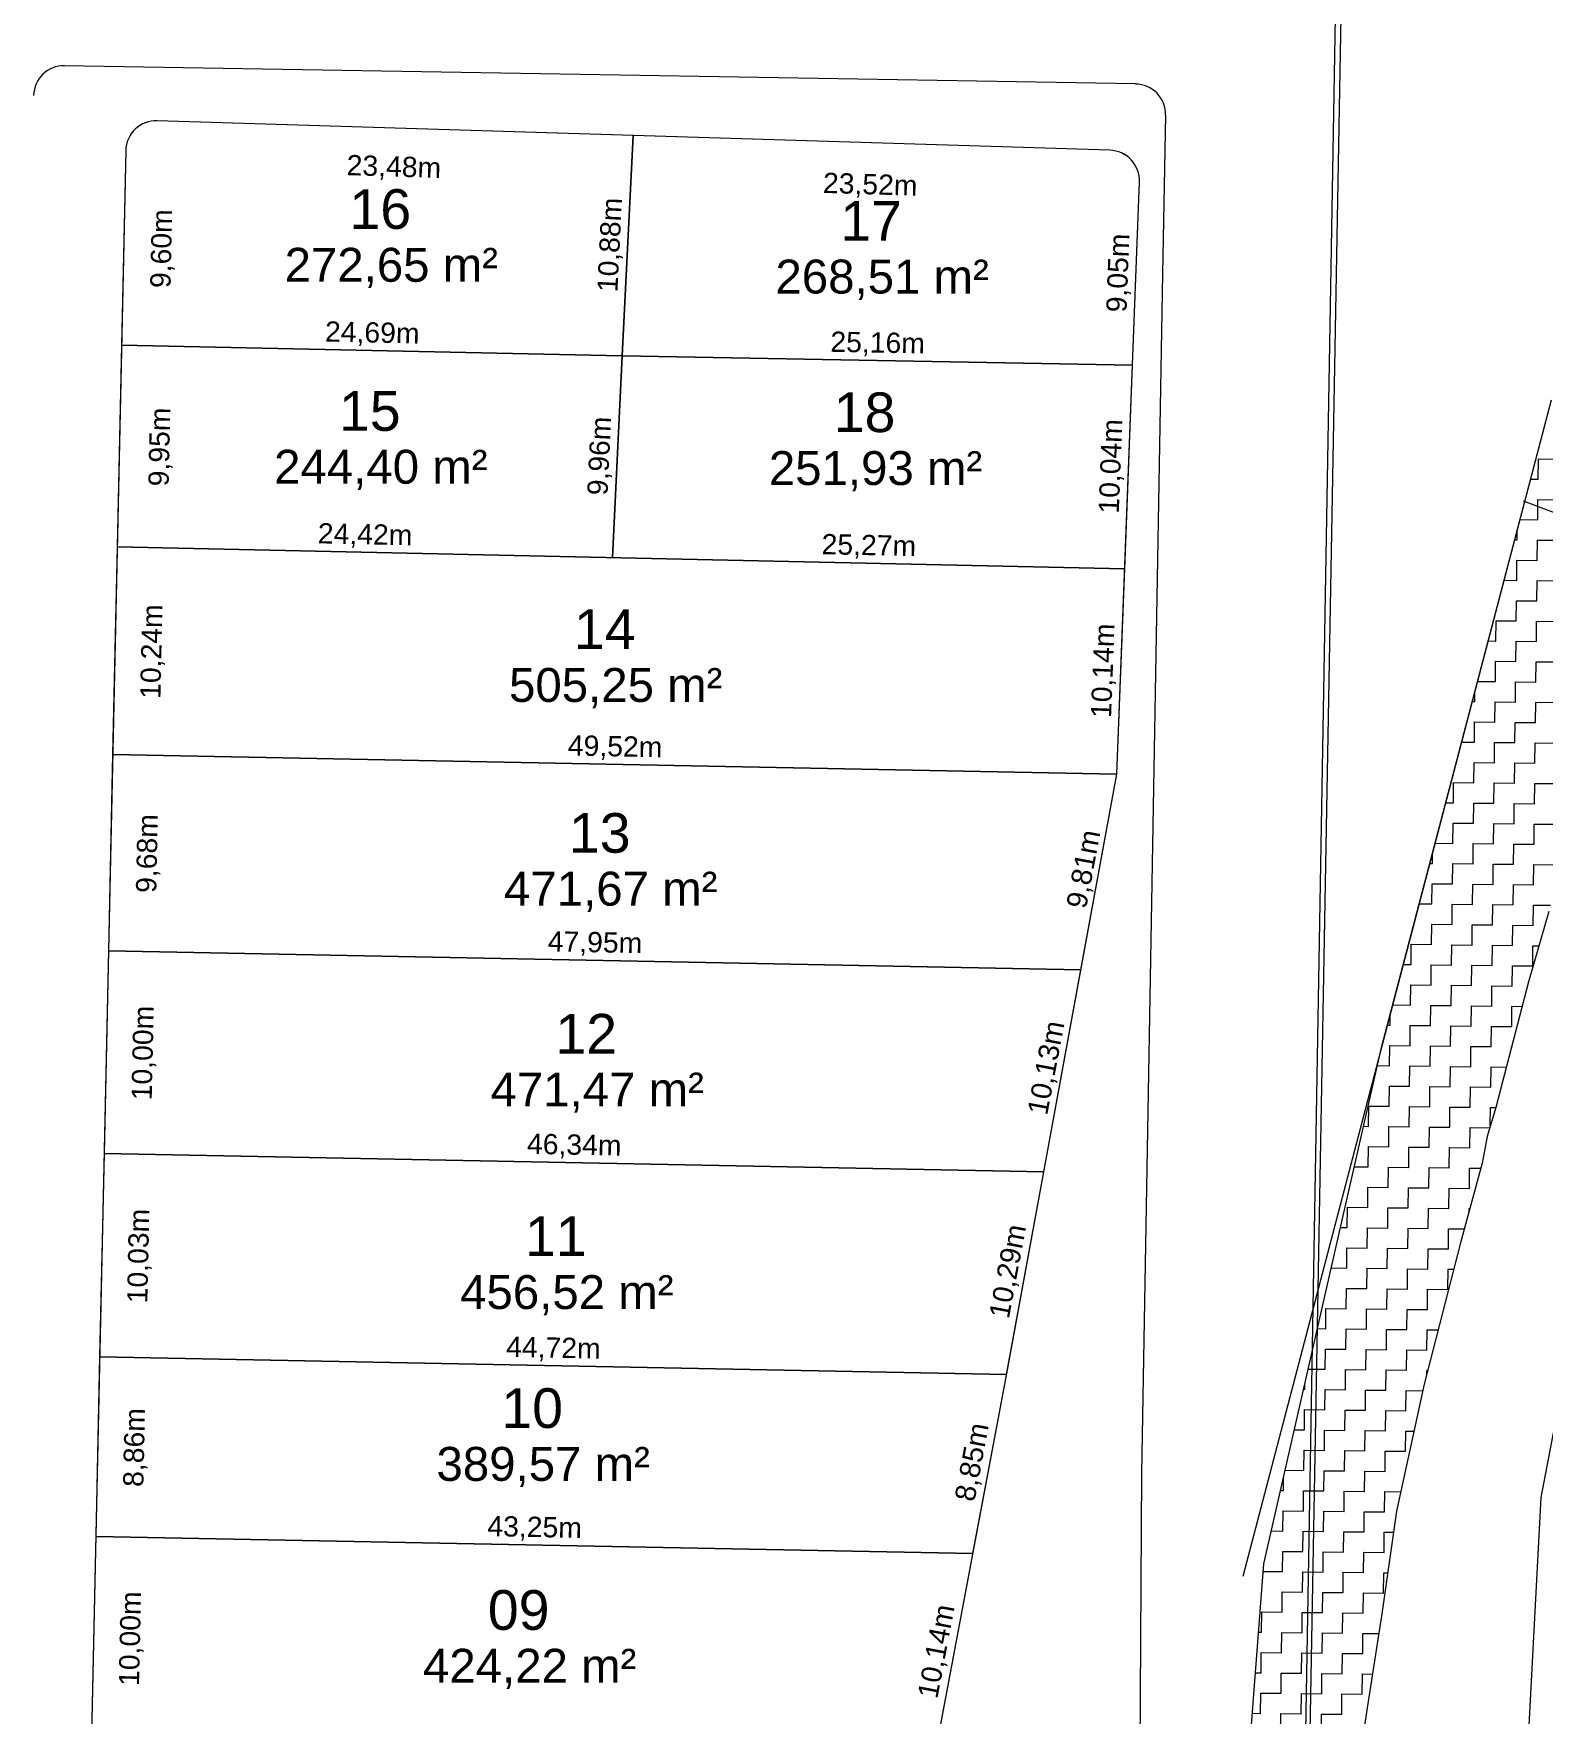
# Model space of a CAD drawing. Header units: metres. Extents: x 3808 to 8215, y 2374 to 6187.
# Drawn here: x 5348.8 to 5423.2, y 4704.4 to 4787.3 of the extents above; entities that cross this region are included whole.
import ezdxf

# ---------------------------------------------------------------- set-up
doc = ezdxf.new("R2010")
doc.units = ezdxf.units.M
doc.linetypes.add('CONTINUO', pattern=[0])
for name, color, linetype in [('Areas Lotes', 1, 'Continuous'), ('Calçada', 8, 'Continuous'), ('CORREGO', 7, 'Continuous'), ('COTAS', 7, 'Continuous'), ('Lote', 7, 'Continuous'), ('LOTES_LINHAS', 7, 'Continuous'), ('Nº Lote', 7, 'Continuous'), ('POLIGONAL IEIPA', 7, 'CONTINUO'), ('q', 9, 'CONTINUO'), ('quadras', 7, 'Continuous')]:
    doc.layers.add(name, color=color, linetype=linetype)
doc.styles.add('Arial', font='arial.ttf')
doc.dimstyles.new('Copy(2) of ISO-25', dxfattribs={"dimtxt": 1, "dimasz": 2.5, "dimexe": 1.25, "dimexo": 0.625, "dimgap": 0.2, "dimtad": 1, "dimtoh": 1, "dimlfac": 1, "dimzin": 1, "dimtxsty": 'Arial', "dimblk": 'NONE', "dimcen": 0, "dimse1": 1, "dimse2": 1, "dimsd1": 1, "dimsd2": 1, "dimclrt": 256, "dimaunit": 1, "dimadec": 3, "dimazin": 0, "dimtfac": 1, "dimtmove": 0, "dimatfit": 3, "dimldrblk": 'NONE', "dimfxl": 1, "dimtolj": 1, "dimtzin": 0, "dimarcsym": 0})

# ---------------------------------------------------------------- blocks, each defined once
blk = doc.blocks.new('*D6353')
at = {"layer": 'Defpoints', "color": 0, "linetype": 'Continuous', "transparency": 16777216}
for p in [(5395.123, 4712.328), (5395.123, 4712.328), (5393.247, 4702.363)]:
    blk.add_point(p, dxfattribs=at)
at = {"layer": 'COTAS', "linetype": 'Continuous', "lineweight": 5, "transparency": 16777216, "insert": (5393.398, 4707.493), "char_height": 1, "attachment_point": 5, "rotation": 79.33923, "style": 'Arial'}
blk.add_mtext('\\A1;10,14m', dxfattribs=at)
blk = doc.blocks.new('_None')
blk = doc.blocks.new('*D6354')
at = {"layer": 'Defpoints', "color": 0, "linetype": 'Continuous', "transparency": 16777216}
for p in [(5396.761, 4721.027), (5396.761, 4721.027), (5395.123, 4712.328)]:
    blk.add_point(p, dxfattribs=at)
at = {"layer": 'COTAS', "linetype": 'Continuous', "lineweight": 5, "transparency": 16777216, "insert": (5395.155, 4716.826), "char_height": 1, "attachment_point": 5, "rotation": 79.33923, "style": 'Arial'}
blk.add_mtext('\\A1;8,85m', dxfattribs=at)
blk = doc.blocks.new('*D6355')
at = {"layer": 'Defpoints', "color": 0, "linetype": 'Continuous', "transparency": 16777216}
for p in [(5398.62, 4731.147), (5398.664, 4731.138), (5396.761, 4721.027)]:
    blk.add_point(p, dxfattribs=at)
at = {"layer": 'COTAS', "linetype": 'Continuous', "lineweight": 5, "transparency": 16777216, "insert": (5396.925, 4726.231), "char_height": 1, "attachment_point": 5, "rotation": 79.33923, "style": 'Arial'}
blk.add_mtext('\\A1;10,29m', dxfattribs=at)
blk = doc.blocks.new('*D6356')
at = {"layer": 'Defpoints', "color": 0, "linetype": 'Continuous', "transparency": 16777216}
for p in [(5400.451, 4741.113), (5400.538, 4741.096), (5398.62, 4731.147)]:
    blk.add_point(p, dxfattribs=at)
at = {"layer": 'COTAS', "linetype": 'Continuous', "lineweight": 5, "transparency": 16777216, "insert": (5398.814, 4736.266), "char_height": 1, "attachment_point": 5, "rotation": 79.33923, "style": 'Arial'}
blk.add_mtext('\\A1;10,13m', dxfattribs=at)
blk = doc.blocks.new('*D6357')
at = {"layer": 'Defpoints', "color": 0, "linetype": 'Continuous', "transparency": 16777216}
for p in [(5402.223, 4750.758), (5402.353, 4750.734), (5400.451, 4741.113)]:
    blk.add_point(p, dxfattribs=at)
at = {"layer": 'COTAS', "linetype": 'Continuous', "lineweight": 5, "transparency": 16777216, "insert": (5400.658, 4746.063), "char_height": 1, "attachment_point": 5, "rotation": 79.33923, "style": 'Arial'}
blk.add_mtext('\\A1;9,81m', dxfattribs=at)
blk = doc.blocks.new('*D6358')
at = {"layer": 'Defpoints', "color": 0, "linetype": 'Continuous', "transparency": 16777216}
for p in [(5402.608, 4760.887), (5402.608, 4760.887), (5402.223, 4750.758)]:
    blk.add_point(p, dxfattribs=at)
at = {"layer": 'COTAS', "linetype": 'Continuous', "lineweight": 5, "transparency": 16777216, "insert": (5401.615, 4755.853), "char_height": 1, "attachment_point": 5, "rotation": 87.82319, "style": 'Arial'}
blk.add_mtext('\\A1;10,14m', dxfattribs=at)
blk = doc.blocks.new('*D6359')
at = {"layer": 'Defpoints', "color": 0, "linetype": 'Continuous', "transparency": 16777216}
for p in [(5402.989, 4770.914), (5402.989, 4770.914), (5402.608, 4760.887)]:
    blk.add_point(p, dxfattribs=at)
at = {"layer": 'COTAS', "linetype": 'Continuous', "lineweight": 5, "transparency": 16777216, "insert": (5401.998, 4765.931), "char_height": 1, "attachment_point": 5, "rotation": 87.82319, "style": 'Arial'}
blk.add_mtext('\\A1;10,04m', dxfattribs=at)
blk = doc.blocks.new('*D6360')
at = {"layer": 'Defpoints', "color": 0, "linetype": 'Continuous', "transparency": 16777216}
for p in [(5403.333, 4779.961), (5403.333, 4779.961), (5402.989, 4770.914)]:
    blk.add_point(p, dxfattribs=at)
at = {"layer": 'COTAS', "linetype": 'Continuous', "lineweight": 5, "transparency": 16777216, "insert": (5402.361, 4775.468), "char_height": 1, "attachment_point": 5, "rotation": 87.82319, "style": 'Arial'}
blk.add_mtext('\\A1;9,05m', dxfattribs=at)
blk = doc.blocks.new('*D6361')
at = {"layer": 'Defpoints', "color": 0, "linetype": 'Continuous', "transparency": 16777216}
for p in [(5378.373, 4782.245), (5401.881, 4781.517), (5378.282, 4779.315)]:
    blk.add_point(p, dxfattribs=at)
at = {"layer": 'COTAS', "linetype": 'Continuous', "lineweight": 5, "transparency": 16777216, "insert": (5390.061, 4779.752), "char_height": 1, "attachment_point": 5, "rotation": 358.22654, "style": 'Arial'}
blk.add_mtext('\\A1;23,52m', dxfattribs=at)
blk = doc.blocks.new('*D6362')
at = {"layer": 'Defpoints', "color": 0, "linetype": 'Continuous', "transparency": 16777216}
for p in [(5354.907, 4782.972), (5378.373, 4782.245), (5354.821, 4780.191)]:
    blk.add_point(p, dxfattribs=at)
at = {"layer": 'COTAS', "linetype": 'Continuous', "lineweight": 5, "transparency": 16777216, "insert": (5366.579, 4780.628), "char_height": 1, "attachment_point": 5, "rotation": 358.22654, "style": 'Arial'}
blk.add_mtext('\\A1;23,48m', dxfattribs=at)
blk = doc.blocks.new('*D6363')
at = {"layer": 'Defpoints', "color": 0, "linetype": 'Continuous', "transparency": 16777216}
for p in [(5353.153, 4771.909), (5377.838, 4771.377), (5377.838, 4771.377)]:
    blk.add_point(p, dxfattribs=at)
at = {"layer": 'COTAS', "linetype": 'Continuous', "lineweight": 5, "transparency": 16777216, "insert": (5365.513, 4772.443), "char_height": 1, "attachment_point": 5, "rotation": 358.76475, "style": 'Arial'}
blk.add_mtext('\\A1;24,69m', dxfattribs=at)
blk = doc.blocks.new('*D6364')
at = {"layer": 'Defpoints', "color": 0, "linetype": 'Continuous', "transparency": 16777216}
for p in [(5377.838, 4771.377), (5402.989, 4770.914), (5402.989, 4770.914)]:
    blk.add_point(p, dxfattribs=at)
at = {"layer": 'COTAS', "linetype": 'Continuous', "lineweight": 5, "transparency": 16777216, "insert": (5390.428, 4771.946), "char_height": 1, "attachment_point": 5, "rotation": 358.94748, "style": 'Arial'}
blk.add_mtext('\\A1;25,16m', dxfattribs=at)
blk = doc.blocks.new('*D6365')
at = {"layer": 'Defpoints', "color": 0, "linetype": 'Continuous', "transparency": 16777216}
for p in [(5352.937, 4761.958), (5377.349, 4761.431), (5377.349, 4761.431)]:
    blk.add_point(p, dxfattribs=at)
at = {"layer": 'COTAS', "linetype": 'Continuous', "lineweight": 5, "transparency": 16777216, "insert": (5365.16, 4762.495), "char_height": 1, "attachment_point": 5, "rotation": 358.76475, "style": 'Arial'}
blk.add_mtext('\\A1;24,42m', dxfattribs=at)
blk = doc.blocks.new('*D6366')
at = {"layer": 'Defpoints', "color": 0, "linetype": 'Continuous', "transparency": 16777216}
for p in [(5377.349, 4761.431), (5402.608, 4760.887), (5402.608, 4760.887)]:
    blk.add_point(p, dxfattribs=at)
at = {"layer": 'COTAS', "linetype": 'Continuous', "lineweight": 5, "transparency": 16777216, "insert": (5389.996, 4761.96), "char_height": 1, "attachment_point": 5, "rotation": 358.76475, "style": 'Arial'}
blk.add_mtext('\\A1;25,27m', dxfattribs=at)
blk = doc.blocks.new('*D6367')
at = {"layer": 'Defpoints', "color": 0, "linetype": 'Continuous', "transparency": 16777216}
for p in [(5377.838, 4771.377), (5377.838, 4771.377), (5377.349, 4761.431)]:
    blk.add_point(p, dxfattribs=at)
at = {"layer": 'COTAS', "linetype": 'Continuous', "lineweight": 5, "transparency": 16777216, "insert": (5376.794, 4766.443), "char_height": 1, "attachment_point": 5, "rotation": 87.18337, "style": 'Arial'}
blk.add_mtext('\\A1;9,96m', dxfattribs=at)
blk = doc.blocks.new('*D6368')
at = {"layer": 'Defpoints', "color": 0, "linetype": 'Continuous', "transparency": 16777216}
for p in [(5378.373, 4782.245), (5378.373, 4782.245), (5377.838, 4771.377)]:
    blk.add_point(p, dxfattribs=at)
at = {"layer": 'COTAS', "linetype": 'Continuous', "lineweight": 5, "transparency": 16777216, "insert": (5377.306, 4776.85), "char_height": 1, "attachment_point": 5, "rotation": 87.18337, "style": 'Arial'}
blk.add_mtext('\\A1;10,88m', dxfattribs=at)
blk = doc.blocks.new('*D6369')
at = {"layer": 'Defpoints', "color": 0, "linetype": 'Continuous', "transparency": 16777216}
for p in [(5353.153, 4771.909), (5356.015, 4771.847), (5352.937, 4761.958)]:
    blk.add_point(p, dxfattribs=at)
at = {"layer": 'COTAS', "linetype": 'Continuous', "lineweight": 5, "transparency": 16777216, "insert": (5355.107, 4766.889), "char_height": 1, "attachment_point": 5, "rotation": 88.75812, "style": 'Arial'}
blk.add_mtext('\\A1;9,95m', dxfattribs=at)
blk = doc.blocks.new('*D6370')
at = {"layer": 'Defpoints', "color": 0, "linetype": 'Continuous', "transparency": 16777216}
for p in [(5353.361, 4781.505), (5356.104, 4781.446), (5353.153, 4771.909)]:
    blk.add_point(p, dxfattribs=at)
at = {"layer": 'COTAS', "linetype": 'Continuous', "lineweight": 5, "transparency": 16777216, "insert": (5355.199, 4776.665), "char_height": 1, "attachment_point": 5, "rotation": 88.75812, "style": 'Arial'}
blk.add_mtext('\\A1;9,60m', dxfattribs=at)
blk = doc.blocks.new('*D6379')
at = {"layer": 'Defpoints', "color": 0, "linetype": 'Continuous', "transparency": 16777216}
for p in [(5351.879, 4713.169), (5354.566, 4713.11), (5351.663, 4703.171)]:
    blk.add_point(p, dxfattribs=at)
at = {"layer": 'COTAS', "linetype": 'Continuous', "lineweight": 5, "transparency": 16777216, "insert": (5353.657, 4708.129), "char_height": 1, "attachment_point": 5, "rotation": 88.75812, "style": 'Arial'}
blk.add_mtext('\\A1;10,00m', dxfattribs=at)
blk = doc.blocks.new('*D6380')
at = {"layer": 'Defpoints', "color": 0, "linetype": 'Continuous', "transparency": 16777216}
for p in [(5352.071, 4722.023), (5354.758, 4721.965), (5351.879, 4713.169)]:
    blk.add_point(p, dxfattribs=at)
at = {"layer": 'COTAS', "linetype": 'Continuous', "lineweight": 5, "transparency": 16777216, "insert": (5353.861, 4717.555), "char_height": 1, "attachment_point": 5, "rotation": 88.75812, "style": 'Arial'}
blk.add_mtext('\\A1;8,86m', dxfattribs=at)
blk = doc.blocks.new('*D6381')
at = {"layer": 'Defpoints', "color": 0, "linetype": 'Continuous', "transparency": 16777216}
for p in [(5352.289, 4732.048), (5354.975, 4731.989), (5352.071, 4722.023)]:
    blk.add_point(p, dxfattribs=at)
at = {"layer": 'COTAS', "linetype": 'Continuous', "lineweight": 5, "transparency": 16777216, "insert": (5354.066, 4726.994), "char_height": 1, "attachment_point": 5, "rotation": 88.75812, "style": 'Arial'}
blk.add_mtext('\\A1;10,03m', dxfattribs=at)
blk = doc.blocks.new('*D6382')
at = {"layer": 'Defpoints', "color": 0, "linetype": 'Continuous', "transparency": 16777216}
for p in [(5352.505, 4742.045), (5355.192, 4741.987), (5352.289, 4732.048)]:
    blk.add_point(p, dxfattribs=at)
at = {"layer": 'COTAS', "linetype": 'Continuous', "lineweight": 5, "transparency": 16777216, "insert": (5354.283, 4737.005), "char_height": 1, "attachment_point": 5, "rotation": 88.75812, "style": 'Arial'}
blk.add_mtext('\\A1;10,00m', dxfattribs=at)
blk = doc.blocks.new('*D6383')
at = {"layer": 'Defpoints', "color": 0, "linetype": 'Continuous', "transparency": 16777216}
for p in [(5352.715, 4751.721), (5355.402, 4751.663), (5352.505, 4742.045)]:
    blk.add_point(p, dxfattribs=at)
at = {"layer": 'COTAS', "linetype": 'Continuous', "lineweight": 5, "transparency": 16777216, "insert": (5354.496, 4746.842), "char_height": 1, "attachment_point": 5, "rotation": 88.75812, "style": 'Arial'}
blk.add_mtext('\\A1;9,68m', dxfattribs=at)
blk = doc.blocks.new('*D6384')
at = {"layer": 'Defpoints', "color": 0, "linetype": 'Continuous', "transparency": 16777216}
for p in [(5352.937, 4761.958), (5355.624, 4761.899), (5352.715, 4751.721)]:
    blk.add_point(p, dxfattribs=at)
at = {"layer": 'COTAS', "linetype": 'Continuous', "lineweight": 5, "transparency": 16777216, "insert": (5354.712, 4756.798), "char_height": 1, "attachment_point": 5, "rotation": 88.75812, "style": 'Arial'}
blk.add_mtext('\\A1;10,24m', dxfattribs=at)
blk = doc.blocks.new('*D7552')
at = {"layer": 'Defpoints', "color": 0, "linetype": 'Continuous', "transparency": 16777216}
for p in [(5352.715, 4751.721), (5352.715, 4751.721), (5402.223, 4750.758)]:
    blk.add_point(p, dxfattribs=at)
at = {"layer": 'COTAS', "linetype": 'Continuous', "lineweight": 5, "transparency": 16777216, "insert": (5377.485, 4752.041), "char_height": 1, "attachment_point": 5, "rotation": 358.88612, "style": 'Arial'}
blk.add_mtext('\\A1;49,52m', dxfattribs=at)
blk = doc.blocks.new('*D7553')
at = {"layer": 'Defpoints', "color": 0, "linetype": 'Continuous', "transparency": 16777216}
for p in [(5352.505, 4742.045), (5352.505, 4742.045), (5400.451, 4741.113)]:
    blk.add_point(p, dxfattribs=at)
at = {"layer": 'COTAS', "linetype": 'Continuous', "lineweight": 5, "transparency": 16777216, "insert": (5376.494, 4742.38), "char_height": 1, "attachment_point": 5, "rotation": 358.88612, "style": 'Arial'}
blk.add_mtext('\\A1;47,95m', dxfattribs=at)
blk = doc.blocks.new('*D7554')
at = {"layer": 'Defpoints', "color": 0, "linetype": 'Continuous', "transparency": 16777216}
for p in [(5352.289, 4732.048), (5352.289, 4732.048), (5398.62, 4731.147)]:
    blk.add_point(p, dxfattribs=at)
at = {"layer": 'COTAS', "linetype": 'Continuous', "lineweight": 5, "transparency": 16777216, "insert": (5375.47, 4732.398), "char_height": 1, "attachment_point": 5, "rotation": 358.88612, "style": 'Arial'}
blk.add_mtext('\\A1;46,34m', dxfattribs=at)
blk = doc.blocks.new('*D7555')
at = {"layer": 'Defpoints', "color": 0, "linetype": 'Continuous', "transparency": 16777216}
for p in [(5352.071, 4722.023), (5352.071, 4722.023), (5396.784, 4721.154)]:
    blk.add_point(p, dxfattribs=at)
at = {"layer": 'COTAS', "linetype": 'Continuous', "lineweight": 5, "transparency": 16777216, "insert": (5374.443, 4722.389), "char_height": 1, "attachment_point": 5, "rotation": 358.88612, "style": 'Arial'}
blk.add_mtext('\\A1;44,72m', dxfattribs=at)
blk = doc.blocks.new('*D7556')
at = {"layer": 'Defpoints', "color": 0, "linetype": 'Continuous', "transparency": 16777216}
for p in [(5351.879, 4713.169), (5351.879, 4713.169), (5395.123, 4712.328)]:
    blk.add_point(p, dxfattribs=at)
at = {"layer": 'COTAS', "linetype": 'Continuous', "lineweight": 5, "transparency": 16777216, "insert": (5373.517, 4713.549), "char_height": 1, "attachment_point": 5, "rotation": 358.88612, "style": 'Arial'}
blk.add_mtext('\\A1;43,25m', dxfattribs=at)

msp = doc.modelspace()

# ---------------------------------------------------------------- linework, layer by layer
at = {"layer": 'Calçada', "linetype": 'Continuous', "lineweight": 5}
for p, q in [((5403.146, 4784.785), (5350.344, 4785.688)), ((5404.62, 4783.256), (5404.466, 4775.423)), ((5404.466, 4775.423), (5403.442, 4716.298)), ((5403.442, 4716.298), (5402.764, 4607.577))]:
    msp.add_line(p, q, dxfattribs=at)
for centre, start, end in [((5350.318, 4784.189), 89.01954, 179.01349), ((5403.121, 4783.285), 358.87333, 89.01954)]:
    msp.add_arc(centre, 1.5, start, end, dxfattribs=at)
at = {"layer": 'CORREGO', "color": 5, "linetype": 'CONTINUO', "lineweight": 5}
for p, q in [((5415.291, 4737.341, 271.364), (5423.646, 4769.217, 271.364)), ((5423.519, 4743.981, 271.364), (5422.515, 4740.521, 271.364)), ((5422.515, 4740.521, 271.364), (5420.908, 4734.316, 271.364)), ((5409.472, 4711.825, 271.364), (5415.291, 4737.341, 271.364)), ((5420.908, 4734.316, 271.364), (5420.473, 4732.898, 271.364)), ((5420.473, 4732.898, 271.364), (5420.233, 4731.567, 271.364)), ((5420.233, 4731.567, 271.364), (5419.164, 4727.652, 271.364)), ((5419.164, 4727.652, 271.364), (5417.376, 4720.672, 271.364)), ((5417.376, 4720.672, 271.364), (5416, 4714.415, 271.364)), ((5416, 4714.415, 271.364), (5415.282, 4709.355, 271.364)), ((5408.104, 4694.1, 271.364), (5409.472, 4711.825, 271.364)), ((5415.282, 4709.355, 271.364), (5414.527, 4704.506, 271.364)), ((5414.527, 4704.506, 271.364), (5413.975, 4700.677, 271.364))]:
    msp.add_line(p, q, dxfattribs=at)
at = {"layer": 'Lote', "lineweight": 5}
for p, q in [((5377.349, 4761.431), (5378.373, 4782.245)), ((5353.153, 4771.909), (5377.838, 4771.377)), ((5377.838, 4771.377), (5402.989, 4770.914)), ((5352.937, 4761.958), (5402.608, 4760.887)), ((5402.223, 4750.758), (5352.715, 4751.721)), ((5400.451, 4741.113), (5352.505, 4742.045)), ((5398.62, 4731.147), (5352.289, 4732.048)), ((5396.784, 4721.154), (5352.071, 4722.023)), ((5395.123, 4712.328), (5351.879, 4713.169))]:
    msp.add_line(p, q, dxfattribs=at)
at = {"layer": 'Lote', "linetype": 'Continuous', "lineweight": 5, "flags": 128}
for points in [[(5377.838, 4771.377), (5378.373, 4782.245), (5354.907, 4782.972, 0.416934), (5353.361, 4781.505), (5353.153, 4771.909)], [(5402.989, 4770.914), (5403.333, 4779.961, 0.416277), (5401.881, 4781.517), (5378.373, 4782.245), (5377.838, 4771.377)]]:
    msp.add_lwpolyline(points, format="xyb", close=True, dxfattribs=at)
for points in [[(5353.153, 4771.909), (5352.937, 4761.958), (5377.349, 4761.431), (5377.838, 4771.377)], [(5402.608, 4760.887), (5402.989, 4770.914), (5377.838, 4771.377), (5377.349, 4761.431)], [(5352.937, 4761.958), (5352.715, 4751.721), (5402.223, 4750.758), (5402.608, 4760.887)], [(5352.715, 4751.721), (5352.505, 4742.045), (5400.451, 4741.113), (5402.223, 4750.758)], [(5352.505, 4742.045), (5352.289, 4732.048), (5398.62, 4731.147), (5400.451, 4741.113)], [(5352.289, 4732.048), (5352.071, 4722.023), (5396.784, 4721.154), (5398.62, 4731.147)], [(5395.123, 4712.328), (5396.761, 4721.027), (5396.784, 4721.154), (5352.071, 4722.023), (5351.879, 4713.169)]]:
    msp.add_lwpolyline(points, close=True, dxfattribs=at)
at = {"layer": 'LOTES_LINHAS', "color": 5, "linetype": 'Continuous', "lineweight": 5}
for p, q in [((5422.993, 4765.297), (5423.004, 4766.297)), ((5423.004, 4766.297), (5424.004, 4766.286)), ((5422.62, 4765.301), (5422.993, 4765.297)), ((5422.971, 4763.297), (5422.982, 4764.297)), ((5422.982, 4764.297), (5423.982, 4764.286)), ((5421.96, 4762.309), (5421.965, 4762.803)), ((5422.097, 4763.307), (5422.971, 4763.297)), ((5421.836, 4762.31), (5421.96, 4762.309)), ((5422.948, 4761.297), (5422.959, 4762.297)), ((5422.959, 4762.297), (5423.959, 4762.286)), ((5421.937, 4760.309), (5421.948, 4761.309)), ((5421.948, 4761.309), (5422.948, 4761.297)), ((5421.313, 4760.316), (5421.937, 4760.309)), ((5422.926, 4759.298), (5422.937, 4760.297)), ((5422.937, 4760.297), (5423.937, 4760.286)), ((5421.915, 4758.309), (5421.926, 4759.309)), ((5421.926, 4759.309), (5422.926, 4759.298)), ((5420.903, 4757.32), (5420.915, 4758.32)), ((5420.915, 4758.32), (5421.915, 4758.309)), ((5422.903, 4757.298), (5422.914, 4758.298)), ((5422.914, 4758.298), (5423.914, 4758.286)), ((5420.529, 4757.324), (5420.903, 4757.32)), ((5421.892, 4756.309), (5421.903, 4757.309)), ((5421.903, 4757.309), (5422.903, 4757.298)), ((5420.881, 4755.32), (5420.892, 4756.32)), ((5420.892, 4756.32), (5421.892, 4756.309)), ((5422.881, 4755.298), (5422.892, 4756.298)), ((5422.892, 4756.298), (5423.892, 4756.286)), ((5420.007, 4755.33), (5420.881, 4755.32)), ((5421.87, 4754.309), (5421.881, 4755.309)), ((5421.881, 4755.309), (5422.881, 4755.298)), ((5419.87, 4754.332), (5419.875, 4754.829)), ((5419.745, 4754.333), (5419.87, 4754.332)), ((5420.858, 4753.32), (5420.87, 4754.32)), ((5420.87, 4754.32), (5421.87, 4754.309)), ((5422.858, 4753.298), (5422.869, 4754.298)), ((5422.869, 4754.298), (5423.869, 4754.287)), ((5419.847, 4752.332), (5419.858, 4753.332)), ((5419.858, 4753.332), (5420.858, 4753.32)), ((5421.847, 4752.309), (5421.858, 4753.309)), ((5421.858, 4753.309), (5422.858, 4753.298)), ((5419.222, 4752.339), (5419.847, 4752.332)), ((5420.836, 4751.321), (5420.847, 4752.32)), ((5420.847, 4752.32), (5421.847, 4752.309)), ((5422.836, 4751.298), (5422.847, 4752.298)), ((5422.847, 4752.298), (5423.847, 4752.287)), ((5419.825, 4750.332), (5419.836, 4751.332)), ((5419.836, 4751.332), (5420.836, 4751.321)), ((5421.824, 4750.309), (5421.836, 4751.309)), ((5421.836, 4751.309), (5422.836, 4751.298)), ((5418.813, 4749.343), (5418.825, 4750.343)), ((5418.825, 4750.343), (5419.825, 4750.332)), ((5420.813, 4749.321), (5420.825, 4750.321)), ((5420.825, 4750.321), (5421.824, 4750.309)), ((5422.813, 4749.298), (5422.824, 4750.298)), ((5422.824, 4750.298), (5423.824, 4750.287)), ((5418.438, 4749.347), (5418.813, 4749.343)), ((5419.802, 4748.332), (5419.813, 4749.332)), ((5419.813, 4749.332), (5420.813, 4749.321)), ((5421.802, 4748.309), (5421.813, 4749.309)), ((5421.813, 4749.309), (5422.813, 4749.298)), ((5418.791, 4747.343), (5418.802, 4748.343)), ((5418.802, 4748.343), (5419.802, 4748.332)), ((5420.791, 4747.321), (5420.802, 4748.321)), ((5420.802, 4748.321), (5421.802, 4748.309)), ((5422.791, 4747.298), (5422.802, 4748.298)), ((5422.802, 4748.298), (5423.802, 4748.287)), ((5417.916, 4747.353), (5418.791, 4747.343)), ((5419.78, 4746.332), (5419.791, 4747.332)), ((5419.791, 4747.332), (5420.791, 4747.321)), ((5421.779, 4746.31), (5421.791, 4747.31)), ((5421.791, 4747.31), (5422.791, 4747.298)), ((5417.654, 4746.356), (5417.78, 4746.355)), ((5417.78, 4746.355), (5417.785, 4746.856)), ((5418.768, 4745.343), (5418.78, 4746.343)), ((5418.78, 4746.343), (5419.78, 4746.332)), ((5420.768, 4745.321), (5420.78, 4746.321)), ((5420.78, 4746.321), (5421.779, 4746.31)), ((5422.768, 4745.298), (5422.779, 4746.298)), ((5422.779, 4746.298), (5423.779, 4746.287)), ((5417.757, 4744.355), (5417.768, 4745.355)), ((5417.768, 4745.355), (5418.768, 4745.343)), ((5419.757, 4744.332), (5419.768, 4745.332)), ((5419.768, 4745.332), (5420.768, 4745.321)), ((5421.757, 4744.31), (5421.768, 4745.31)), ((5421.768, 4745.31), (5422.768, 4745.298)), ((5417.132, 4744.362), (5417.757, 4744.355)), ((5418.746, 4743.344), (5418.757, 4744.344)), ((5418.757, 4744.344), (5419.757, 4744.332)), ((5420.746, 4743.321), (5420.757, 4744.321)), ((5420.757, 4744.321), (5421.757, 4744.31)), ((5422.746, 4743.299), (5422.757, 4744.298)), ((5422.757, 4744.298), (5423.596, 4744.289)), ((5417.735, 4742.355), (5417.746, 4743.355)), ((5417.746, 4743.355), (5418.746, 4743.344)), ((5419.735, 4742.332), (5419.746, 4743.332)), ((5419.746, 4743.332), (5420.746, 4743.321)), ((5421.734, 4742.31), (5421.746, 4743.31)), ((5421.746, 4743.31), (5422.746, 4743.299)), ((5416.724, 4741.366), (5416.735, 4742.366)), ((5416.735, 4742.366), (5417.735, 4742.355)), ((5418.723, 4741.344), (5418.735, 4742.344)), ((5418.735, 4742.344), (5419.735, 4742.332)), ((5420.723, 4741.321), (5420.735, 4742.321)), ((5420.735, 4742.321), (5421.734, 4742.31)), ((5422.723, 4741.299), (5422.734, 4742.299)), ((5422.734, 4742.299), (5423.03, 4742.295)), ((5416.348, 4741.37), (5416.724, 4741.366)), ((5417.712, 4740.355), (5417.723, 4741.355)), ((5417.723, 4741.355), (5418.723, 4741.344)), ((5419.712, 4740.333), (5419.723, 4741.332)), ((5419.723, 4741.332), (5420.723, 4741.321)), ((5421.712, 4740.31), (5421.723, 4741.31)), ((5421.723, 4741.31), (5422.723, 4741.299)), ((5416.701, 4739.366), (5416.712, 4740.366)), ((5416.712, 4740.366), (5417.712, 4740.355)), ((5418.701, 4739.344), (5418.712, 4740.344)), ((5418.712, 4740.344), (5419.712, 4740.333)), ((5420.701, 4739.321), (5420.712, 4740.321)), ((5420.712, 4740.321), (5421.712, 4740.31)), ((5415.69, 4738.378), (5415.695, 4738.883)), ((5415.825, 4739.376), (5416.701, 4739.366)), ((5417.69, 4738.355), (5417.701, 4739.355)), ((5417.701, 4739.355), (5418.701, 4739.344)), ((5419.69, 4738.333), (5419.701, 4739.333)), ((5419.701, 4739.333), (5420.701, 4739.321)), ((5421.689, 4738.31), (5421.701, 4739.31)), ((5421.701, 4739.31), (5422.2, 4739.304)), ((5415.563, 4738.379), (5415.69, 4738.378)), ((5416.678, 4737.366), (5416.69, 4738.366)), ((5416.69, 4738.366), (5417.69, 4738.355)), ((5418.678, 4737.344), (5418.69, 4738.344)), ((5418.69, 4738.344), (5419.69, 4738.333)), ((5420.678, 4737.321), (5420.689, 4738.321)), ((5420.689, 4738.321), (5421.689, 4738.31)), ((5415.667, 4736.378), (5415.679, 4737.378)), ((5415.679, 4737.378), (5416.678, 4737.366)), ((5417.667, 4736.355), (5417.678, 4737.355)), ((5417.678, 4737.355), (5418.678, 4737.344)), ((5419.667, 4736.333), (5419.678, 4737.333)), ((5419.678, 4737.333), (5420.678, 4737.321)), ((5421.678, 4737.31), (5421.683, 4737.31)), ((5421.678, 4737.29), (5421.678, 4737.31)), ((5415.073, 4736.384), (5415.667, 4736.378)), ((5416.656, 4735.367), (5416.667, 4736.367)), ((5416.667, 4736.367), (5417.667, 4736.355)), ((5418.656, 4735.344), (5418.667, 4736.344)), ((5418.667, 4736.344), (5419.667, 4736.333)), ((5420.656, 4735.322), (5420.667, 4736.322)), ((5420.667, 4736.322), (5421.425, 4736.313)), ((5415.645, 4734.378), (5415.656, 4735.378)), ((5415.656, 4735.378), (5416.656, 4735.367)), ((5417.645, 4734.355), (5417.656, 4735.355)), ((5417.656, 4735.355), (5418.656, 4735.344)), ((5419.645, 4734.333), (5419.656, 4735.333)), ((5419.656, 4735.333), (5420.656, 4735.322)), ((5414.634, 4733.389), (5414.645, 4734.389)), ((5414.645, 4734.389), (5415.645, 4734.378)), ((5416.633, 4733.367), (5416.645, 4734.367)), ((5416.645, 4734.367), (5417.645, 4734.355)), ((5418.633, 4733.344), (5418.645, 4734.344)), ((5418.645, 4734.344), (5419.645, 4734.333)), ((5420.634, 4733.426), (5420.644, 4734.322)), ((5420.644, 4734.322), (5420.908, 4734.319)), ((5414.391, 4733.392), (5414.634, 4733.389)), ((5415.622, 4732.378), (5415.634, 4733.378)), ((5415.634, 4733.378), (5416.633, 4733.367)), ((5417.622, 4732.356), (5417.633, 4733.355)), ((5417.633, 4733.355), (5418.633, 4733.344)), ((5419.622, 4732.333), (5419.633, 4733.333)), ((5419.633, 4733.333), (5420.603, 4733.322)), ((5414.611, 4731.389), (5414.622, 4732.389)), ((5414.622, 4732.389), (5415.622, 4732.378)), ((5416.611, 4731.367), (5416.622, 4732.367)), ((5416.622, 4732.367), (5417.622, 4732.356)), ((5418.611, 4731.344), (5418.622, 4732.344)), ((5418.622, 4732.344), (5419.622, 4732.333)), ((5413.936, 4731.397), (5414.611, 4731.389)), ((5415.6, 4730.378), (5415.611, 4731.378)), ((5415.611, 4731.378), (5416.611, 4731.367)), ((5417.6, 4730.356), (5417.611, 4731.356)), ((5417.611, 4731.356), (5418.611, 4731.344)), ((5419.6, 4730.333), (5419.611, 4731.333)), ((5419.611, 4731.333), (5420.167, 4731.327)), ((5414.589, 4729.389), (5414.6, 4730.389)), ((5414.6, 4730.389), (5415.6, 4730.378)), ((5416.588, 4729.367), (5416.6, 4730.367)), ((5416.6, 4730.367), (5417.6, 4730.356)), ((5418.588, 4729.344), (5418.6, 4730.344)), ((5418.6, 4730.344), (5419.6, 4730.333)), ((5413.577, 4728.401), (5413.589, 4729.401)), ((5413.589, 4729.401), (5414.589, 4729.389)), ((5415.577, 4728.378), (5415.589, 4729.378)), ((5415.589, 4729.378), (5416.588, 4729.367)), ((5417.577, 4728.356), (5417.588, 4729.356)), ((5417.588, 4729.356), (5418.588, 4729.344)), ((5419.587, 4729.201), (5419.588, 4729.333)), ((5419.588, 4729.333), (5419.623, 4729.333)), ((5413.253, 4728.404), (5413.577, 4728.401)), ((5414.566, 4727.39), (5414.577, 4728.39)), ((5414.577, 4728.39), (5415.577, 4728.378)), ((5416.566, 4727.367), (5416.577, 4728.367)), ((5416.577, 4728.367), (5417.577, 4728.356)), ((5418.566, 4727.345), (5418.577, 4728.345)), ((5418.577, 4728.345), (5419.351, 4728.336)), ((5413.555, 4726.401), (5413.566, 4727.401)), ((5413.566, 4727.401), (5414.566, 4727.39)), ((5415.555, 4726.378), (5415.566, 4727.378)), ((5415.566, 4727.378), (5416.566, 4727.367)), ((5417.555, 4726.356), (5417.566, 4727.356)), ((5417.566, 4727.356), (5418.566, 4727.345)), ((5412.798, 4726.409), (5413.555, 4726.401)), ((5414.544, 4725.39), (5414.555, 4726.39)), ((5414.555, 4726.39), (5415.555, 4726.378)), ((5416.543, 4725.367), (5416.555, 4726.367)), ((5416.555, 4726.367), (5417.555, 4726.356)), ((5418.543, 4725.345), (5418.555, 4726.345)), ((5418.555, 4726.345), (5418.828, 4726.342)), ((5413.532, 4724.401), (5413.544, 4725.401)), ((5413.544, 4725.401), (5414.544, 4725.39)), ((5415.532, 4724.379), (5415.544, 4725.378)), ((5415.544, 4725.378), (5416.543, 4725.367)), ((5417.532, 4724.356), (5417.543, 4725.356)), ((5417.543, 4725.356), (5418.543, 4725.345)), ((5412.521, 4723.412), (5412.532, 4724.412)), ((5412.532, 4724.412), (5413.532, 4724.401)), ((5414.521, 4723.39), (5414.532, 4724.39)), ((5414.532, 4724.39), (5415.532, 4724.379)), ((5416.521, 4723.367), (5416.532, 4724.367)), ((5416.532, 4724.367), (5417.532, 4724.356)), ((5412.116, 4723.417), (5412.521, 4723.412)), ((5413.51, 4722.401), (5413.521, 4723.401)), ((5413.521, 4723.401), (5414.521, 4723.39)), ((5415.51, 4722.379), (5415.521, 4723.379)), ((5415.521, 4723.379), (5416.521, 4723.367)), ((5417.51, 4722.356), (5417.521, 4723.356)), ((5417.521, 4723.356), (5418.062, 4723.35)), ((5412.499, 4721.412), (5412.51, 4722.412)), ((5412.51, 4722.412), (5413.51, 4722.401)), ((5414.499, 4721.39), (5414.51, 4722.39)), ((5414.51, 4722.39), (5415.51, 4722.379)), ((5416.498, 4721.367), (5416.51, 4722.367)), ((5416.51, 4722.367), (5417.51, 4722.356)), ((5411.661, 4721.422), (5412.499, 4721.412)), ((5413.487, 4720.401), (5413.499, 4721.401)), ((5413.499, 4721.401), (5414.499, 4721.39)), ((5415.487, 4720.379), (5415.498, 4721.379)), ((5415.498, 4721.379), (5416.498, 4721.367)), ((5417.496, 4721.14), (5417.498, 4721.356)), ((5417.498, 4721.356), (5417.551, 4721.356)), ((5411.433, 4720.424), (5411.487, 4720.424)), ((5411.487, 4720.424), (5411.49, 4720.675)), ((5412.476, 4719.413), (5412.487, 4720.413)), ((5412.487, 4720.413), (5413.487, 4720.401)), ((5414.476, 4719.39), (5414.487, 4720.39)), ((5414.487, 4720.39), (5415.487, 4720.379)), ((5416.476, 4719.368), (5416.487, 4720.368)), ((5416.487, 4720.368), (5417.307, 4720.358)), ((5411.465, 4718.424), (5411.476, 4719.424)), ((5411.476, 4719.424), (5412.476, 4719.413)), ((5413.465, 4718.401), (5413.476, 4719.401)), ((5413.476, 4719.401), (5414.476, 4719.39)), ((5415.465, 4718.379), (5415.476, 4719.379)), ((5415.476, 4719.379), (5416.476, 4719.368)), ((5410.978, 4718.429), (5411.465, 4718.424)), ((5412.454, 4717.413), (5412.465, 4718.413)), ((5412.465, 4718.413), (5413.465, 4718.401)), ((5414.454, 4717.39), (5414.465, 4718.39)), ((5414.465, 4718.39), (5415.465, 4718.379)), ((5416.453, 4717.368), (5416.465, 4718.368)), ((5416.465, 4718.368), (5416.868, 4718.363)), ((5411.442, 4716.424), (5411.454, 4717.424)), ((5411.454, 4717.424), (5412.454, 4717.413)), ((5413.442, 4716.402), (5413.454, 4717.401)), ((5413.454, 4717.401), (5414.454, 4717.39)), ((5415.442, 4716.379), (5415.453, 4717.379)), ((5415.453, 4717.379), (5416.453, 4717.368)), ((5410.523, 4716.434), (5411.442, 4716.424)), ((5412.431, 4715.413), (5412.442, 4716.413)), ((5412.442, 4716.413), (5413.442, 4716.402)), ((5414.431, 4715.39), (5414.442, 4716.39)), ((5414.442, 4716.39), (5415.442, 4716.379)), ((5410.431, 4715.435), (5410.438, 4716.062)), ((5410.296, 4715.437), (5410.431, 4715.435)), ((5411.42, 4714.424), (5411.431, 4715.424)), ((5411.431, 4715.424), (5412.431, 4715.413)), ((5413.42, 4714.402), (5413.431, 4715.402)), ((5413.431, 4715.402), (5414.431, 4715.39)), ((5415.42, 4714.379), (5415.431, 4715.379)), ((5415.431, 4715.379), (5416.21, 4715.37)), ((5410.409, 4713.436), (5410.42, 4714.435)), ((5410.42, 4714.435), (5411.42, 4714.424)), ((5412.409, 4713.413), (5412.42, 4714.413)), ((5412.42, 4714.413), (5413.42, 4714.402)), ((5414.409, 4713.39), (5414.42, 4714.39)), ((5414.42, 4714.39), (5415.42, 4714.379)), ((5409.841, 4713.442), (5410.409, 4713.436)), ((5411.397, 4712.424), (5411.409, 4713.424)), ((5411.409, 4713.424), (5412.409, 4713.413)), ((5413.397, 4712.402), (5413.409, 4713.402)), ((5413.409, 4713.402), (5414.409, 4713.39)), ((5415.397, 4712.379), (5415.408, 4713.379)), ((5415.408, 4713.379), (5415.852, 4713.374)), ((5410.386, 4711.436), (5410.398, 4712.436)), ((5410.398, 4712.436), (5411.397, 4712.424)), ((5412.386, 4711.413), (5412.397, 4712.413)), ((5412.397, 4712.413), (5413.397, 4712.402)), ((5414.386, 4711.391), (5414.397, 4712.391)), ((5414.397, 4712.391), (5415.397, 4712.379)), ((5409.443, 4711.446), (5410.386, 4711.436)), ((5411.375, 4710.424), (5411.386, 4711.424)), ((5411.386, 4711.424), (5412.386, 4711.413)), ((5413.375, 4710.402), (5413.386, 4711.402)), ((5413.386, 4711.402), (5414.386, 4711.391)), ((5415.375, 4710.379), (5415.386, 4711.379)), ((5415.386, 4711.379), (5415.569, 4711.377)), ((5409.375, 4710.447), (5409.377, 4710.592)), ((5409.366, 4710.447), (5409.375, 4710.447)), ((5410.364, 4709.436), (5410.375, 4710.436)), ((5410.375, 4710.436), (5411.375, 4710.424)), ((5412.364, 4709.413), (5412.375, 4710.413)), ((5412.375, 4710.413), (5413.375, 4710.402)), ((5414.363, 4709.391), (5414.375, 4710.391)), ((5414.375, 4710.391), (5415.375, 4710.379)), ((5409.353, 4708.447), (5409.364, 4709.447)), ((5409.364, 4709.447), (5410.364, 4709.436)), ((5411.352, 4708.425), (5411.364, 4709.425)), ((5411.364, 4709.425), (5412.364, 4709.413)), ((5413.352, 4708.402), (5413.364, 4709.402)), ((5413.364, 4709.402), (5414.363, 4709.391)), ((5409.211, 4708.449), (5409.353, 4708.447)), ((5410.341, 4707.436), (5410.352, 4708.436)), ((5410.352, 4708.436), (5411.352, 4708.425)), ((5412.341, 4707.413), (5412.352, 4708.413)), ((5412.352, 4708.413), (5413.352, 4708.402)), ((5414.341, 4707.391), (5414.352, 4708.391)), ((5414.352, 4708.391), (5415.131, 4708.382)), ((5409.33, 4706.447), (5409.341, 4707.447)), ((5409.341, 4707.447), (5410.341, 4707.436)), ((5411.33, 4706.425), (5411.341, 4707.425)), ((5411.341, 4707.425), (5412.341, 4707.413)), ((5413.33, 4706.402), (5413.341, 4707.402)), ((5413.341, 4707.402), (5414.341, 4707.391)), ((5409.057, 4706.45), (5409.33, 4706.447)), ((5410.319, 4705.436), (5410.33, 4706.436)), ((5410.33, 4706.436), (5411.33, 4706.425)), ((5412.319, 4705.414), (5412.33, 4706.413)), ((5412.33, 4706.413), (5413.33, 4706.402)), ((5414.318, 4705.391), (5414.33, 4706.391)), ((5414.33, 4706.391), (5414.82, 4706.385)), ((5409.308, 4704.447), (5409.319, 4705.447)), ((5409.319, 4705.447), (5410.319, 4705.436)), ((5411.307, 4704.425), (5411.319, 4705.425)), ((5411.319, 4705.425), (5412.319, 4705.414)), ((5413.307, 4704.402), (5413.319, 4705.402)), ((5413.319, 4705.402), (5414.318, 4705.391)), ((5408.903, 4704.452), (5409.308, 4704.447)), ((5410.296, 4703.436), (5410.307, 4704.436)), ((5410.307, 4704.436), (5411.307, 4704.425)), ((5412.296, 4703.414), (5412.307, 4704.414)), ((5412.307, 4704.414), (5413.307, 4704.402))]:
    msp.add_line(p, q, dxfattribs=at)
at = {"layer": 'LOTES_LINHAS', "color": 5, "lineweight": 5}
for p, q in [((5422.245, 4764.227), (5428.452, 4761.912)), ((5423.519, 4743.981), (5422.515, 4740.521)), ((5422.515, 4740.521), (5420.908, 4734.316)), ((5420.908, 4734.316), (5420.473, 4732.898)), ((5420.473, 4732.898), (5420.233, 4731.567)), ((5420.233, 4731.567), (5419.164, 4727.652)), ((5423.135, 4715.097), (5425.665, 4728.339)), ((5419.164, 4727.652), (5417.376, 4720.672)), ((5417.376, 4720.672), (5416, 4714.415)), ((5421.524, 4684.576), (5423.135, 4715.097)), ((5416, 4714.415), (5415.282, 4709.355)), ((5415.282, 4709.355), (5414.527, 4704.506)), ((5414.527, 4704.506), (5413.975, 4700.677))]:
    msp.add_line(p, q, dxfattribs=at)
at = {"layer": 'POLIGONAL IEIPA', "color": 1, "linetype": 'CONTINUO', "lineweight": 5, "ltscale": 2}
msp.add_line((5408.445, 4711.219, 263.82), (5423.646, 4769.217, 264.922), dxfattribs=at)
at = {"layer": 'q', "lineweight": 5}
msp.add_line((5428.372, 5629.504), (5405.671, 4365.473), dxfattribs=at)
at = {"layer": 'q', "linetype": 'Continuous', "lineweight": 5}
msp.add_line((5416.162, 4971.116), (5405.674, 4365.62), dxfattribs=at)
at = {"layer": 'quadras', "lineweight": 5}
for p, q in [((5401.881, 4781.517), (5354.907, 4782.972)), ((5353.361, 4781.505), (5349.695, 4612.41)), ((5402.223, 4750.758), (5403.333, 4779.961)), ((5396.761, 4721.027), (5402.223, 4750.758)), ((5376.112, 4611.336), (5396.761, 4721.027))]:
    msp.add_line(p, q, dxfattribs=at)
at = {"layer": 'quadras', "linetype": 'Continuous', "lineweight": 5, "flags": 128}
msp.add_lwpolyline([(5349.695, 4612.41, 0.411018), (5351.146, 4610.879), (5374.589, 4610.114, 0.369946), (5376.112, 4611.336), (5396.761, 4721.027), (5402.223, 4750.758), (5403.333, 4779.961, 0.416277), (5401.881, 4781.517), (5354.907, 4782.972, 0.416934), (5353.361, 4781.505)], format="xyb", close=True, dxfattribs=at)
at = {"layer": 'quadras', "lineweight": 5}
for centre, start, end in [((5354.86, 4781.473), 88.22654, 178.75812), ((5401.834, 4780.018), 357.82319, 88.22654)]:
    msp.add_arc(centre, 1.5, start, end, dxfattribs=at)

# ---------------------------------------------------------------- texts
at = {"layer": 'Areas Lotes', "lineweight": 5, "style": 'Arial'}
for s, p in [('272,65 m²', (5361.192, 4775.034)), ('268,51 m²', (5385.389, 4774.453)), ('244,40 m²', (5360.675, 4765.077)), ('251,93 m²', (5385.065, 4765.012)), ('505,25 m²', (5372.256, 4754.318)), ('471,67 m²', (5372.01, 4744.274)), ('471,47 m²', (5371.343, 4734.37)), ('456,52 m²', (5369.845, 4724.383)), ('389,57 m²', (5368.679, 4715.911)), ('424,22 m²', (5368.013, 4705.958))]:
    msp.add_text(s, height=1.6726, dxfattribs=at).set_placement(p)
at = {"layer": 'Nº Lote', "lineweight": 5, "style": 'Arial'}
for s, p in [('16', (5364.391, 4777.643, 1.36)), ('17', (5388.587, 4777.061, 1.36)), ('15', (5363.873, 4767.685, 1.36)), ('18', (5388.264, 4767.621, 1.36)), ('14', (5375.454, 4756.927, 1.36)), ('13', (5375.208, 4746.882, 1.36)), ('12', (5374.542, 4736.979, 1.36)), ('11', (5373.043, 4726.992, 1.36)), ('10', (5371.877, 4718.52, 1.36)), ('09', (5371.212, 4708.566, 1.36))]:
    msp.add_text(s, height=1.9563, dxfattribs=at).set_placement(p)

# ---------------------------------------------------------------- dimensions: what is measured, and where the dimension line sits
at = {"layer": 'COTAS', "linetype": 'Continuous', "lineweight": 5}
for p1, p2, distance, picture, middle in [((5378.373, 4782.245), (5354.907, 4782.972), 2.783, '*D6362', (5366.579, 4780.628)), ((5377.838, 4771.377), (5378.373, 4782.245), 0, '*D6368', (5377.306, 4776.85)), ((5401.881, 4781.517), (5378.373, 4782.245), 2.932, '*D6361', (5390.061, 4779.752)), ((5353.153, 4771.909), (5353.361, 4781.505), -2.744, '*D6370', (5355.199, 4776.665)), ((5353.153, 4771.909), (5377.838, 4771.377), 0, '*D6363', (5365.513, 4772.443)), ((5377.838, 4771.377), (5402.989, 4770.914), 0, '*D6364', (5390.428, 4771.946)), ((5352.937, 4761.958), (5353.153, 4771.909), -2.863, '*D6369', (5355.107, 4766.889)), ((5377.349, 4761.431), (5377.838, 4771.377), 0, '*D6367', (5376.794, 4766.443)), ((5352.937, 4761.958), (5377.349, 4761.431), 0, '*D6365', (5365.16, 4762.495)), ((5377.3489, 4761.4313), (5402.6082, 4760.8866), 0, '*D6366', (5389.9958, 4761.9597)), ((5402.223, 4750.758), (5402.608, 4760.887), 0, '*D6358', (5401.615, 4755.853)), ((5402.223, 4750.758), (5352.715, 4751.721), 0, '*D7552', (5377.485, 4752.041)), ((5400.451, 4741.113), (5352.5052, 4742.0452), 0, '*D7553', (5376.4937, 4742.3799)), ((5398.62, 4731.147), (5352.289, 4732.048), 0, '*D7554', (5375.47, 4732.398)), ((5396.784, 4721.154), (5352.071, 4722.023), 0, '*D7555', (5374.443, 4722.389)), ((5395.123, 4712.328), (5351.879, 4713.169), 0, '*D7556', (5373.517, 4713.549))]:
    dim = msp.add_aligned_dim(p1=p1, p2=p2, distance=distance, dimstyle='Copy(2) of ISO-25', override={"dimpost": 'm'}, dxfattribs=at)
    dim.commit()
    dim.dimension.update_dxf_attribs({"geometry": picture, "text_midpoint": middle})
for base, p1, p2, angle, picture, middle in [((5403.333, 4779.961), (5402.989, 4770.914), (5403.333, 4779.961), 267.82319, '*D6360', (5402.361, 4775.468)), ((5402.9893, 4770.9145), (5402.6082, 4760.8866), (5402.9893, 4770.9145), 267.82319, '*D6359', (5401.9984, 4765.931)), ((5355.624, 4761.899), (5352.715, 4751.721), (5352.937, 4761.958), 268.75812, '*D6384', (5354.712, 4756.798)), ((5355.402, 4751.663), (5352.505, 4742.045), (5352.715, 4751.721), 268.75812, '*D6383', (5354.496, 4746.842)), ((5402.353, 4750.734), (5400.451, 4741.113), (5402.223, 4750.758), 259.33923, '*D6357', (5400.658, 4746.063)), ((5355.192, 4741.987), (5352.289, 4732.048), (5352.505, 4742.045), 268.75812, '*D6382', (5354.283, 4737.005)), ((5400.538, 4741.096), (5398.62, 4731.147), (5400.451, 4741.113), 259.33923, '*D6356', (5398.814, 4736.266)), ((5354.975, 4731.989), (5352.071, 4722.023), (5352.289, 4732.048), 268.75812, '*D6381', (5354.066, 4726.994)), ((5398.664, 4731.138), (5396.761, 4721.027), (5398.62, 4731.147), 259.33923, '*D6355', (5396.925, 4726.231)), ((5354.758, 4721.965), (5351.879, 4713.169), (5352.071, 4722.023), 268.75812, '*D6380', (5353.861, 4717.555)), ((5396.761, 4721.027), (5395.123, 4712.328), (5396.761, 4721.027), 259.33923, '*D6354', (5395.155, 4716.826)), ((5354.566, 4713.11), (5351.663, 4703.171), (5351.879, 4713.169), 268.75812, '*D6379', (5353.657, 4708.129)), ((5395.123, 4712.328), (5393.247, 4702.363), (5395.123, 4712.328), 259.33923, '*D6353', (5393.398, 4707.493))]:
    dim = msp.add_linear_dim(base=base, p1=p1, p2=p2, angle=angle, dimstyle='Copy(2) of ISO-25', override={"dimpost": 'm', "dimtmove": 1}, dxfattribs=at)
    dim.commit()
    dim.dimension.update_dxf_attribs({"geometry": picture, "text_midpoint": middle})

doc.saveas('drawing.dxf')
